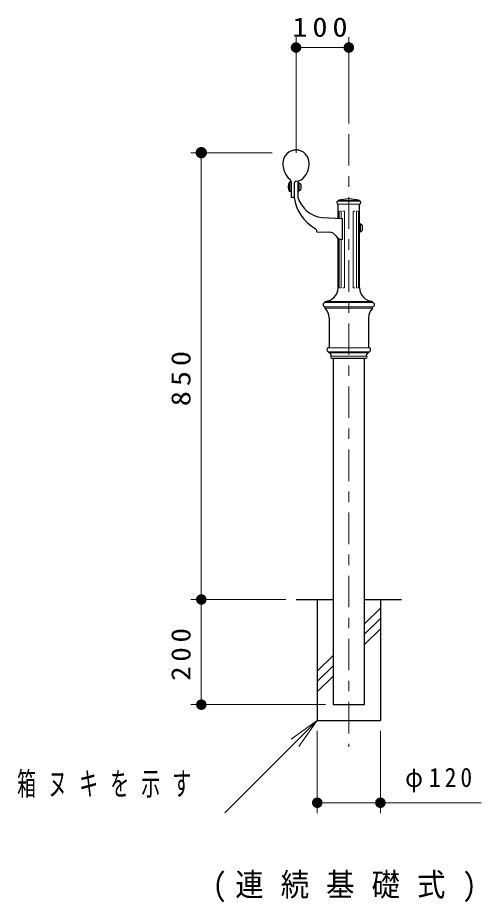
# Model space of a CAD drawing. Units: millimetres on the paper, scale 1:20. Extents: x -365 to 0, y 0 to 257.
# Drawn here: x -110.6 to -66.5, y 62.3 to 146.4 of the extents above; entities that cross this region are included whole.
import ezdxf

# ---------------------------------------------------------------- set-up
doc = ezdxf.new("R2010")
doc.units = ezdxf.units.MM
doc.linetypes.add('USER2', pattern=[6, 3, -1, 1, -1])
doc.layers.add('1_20', color=3, linetype='Continuous', lineweight=25)
doc.styles.add('ＭＳ ゴシック', font='')
doc.styles.get('ＭＳ ゴシック').set_extended_font_data('MS Gothic')

# ---------------------------------------------------------------- blocks, each defined once
blk = doc.blocks.new('filled_dot')
at = {"color": 0, "linetype": 'Continuous', "lineweight": -2, "const_width": 1.25}
blk.add_lwpolyline([(-0.625, 0, 1), (0.625, 0, 1)], format="xyb", close=True, dxfattribs=at)
blk = doc.blocks.new('open_arrow')
at = {"color": 0, "linetype": 'Continuous', "lineweight": -2}
blk.add_lwpolyline([(7.5, 1.25), (0, 0), (7.5, -1.25)], dxfattribs=at)

msp = doc.modelspace()

# ---------------------------------------------------------------- linework, layer by layer
at = {"layer": '1_20', "color": 7, "lineweight": 13}
for p, q in [((-84.11, 133.567), (-84.11, 144.567)), ((-79.09, 136.335), (-79.09, 144.567)), ((-84.11, 143.567), (-79.09, 143.567)), ((-86.378, 133.567), (-94.115, 133.567)), ((-93.115, 91.067), (-93.115, 133.567)), ((-78.09, 129.017), (-80.09, 129.017)), ((-78.09, 128.967), (-80.09, 128.967)), ((-78.09, 128.667), (-80.09, 128.667)), ((-78.09, 128.667), (-80.09, 128.667)), ((-80.001, 128.017), (-80.056, 128.017)), ((-80.001, 127.328), (-80.001, 128.017)), ((-79.806, 128.017), (-79.912, 128.017)), ((-79.806, 127.321), (-79.806, 128.017)), ((-79.517, 128.017), (-79.666, 128.017)), ((-79.517, 120.717), (-79.517, 128.017)), ((-78.663, 128.017), (-78.514, 128.017)), ((-78.663, 120.717), (-78.663, 128.017)), ((-78.374, 128.017), (-78.268, 128.017)), ((-78.374, 125.32), (-78.374, 128.017)), ((-78.179, 120.717), (-78.179, 128.017)), ((-78.179, 128.017), (-78.124, 128.017)), ((-80.001, 120.717), (-80.001, 125.379)), ((-79.806, 120.717), (-79.806, 125.324)), ((-78.374, 120.717), (-78.374, 125.32)), ((-80.001, 120.717), (-80.056, 120.717)), ((-79.806, 120.717), (-79.912, 120.717)), ((-79.517, 120.717), (-79.666, 120.717)), ((-78.663, 120.717), (-78.514, 120.717)), ((-78.374, 120.717), (-78.268, 120.717)), ((-78.179, 120.717), (-78.124, 120.717)), ((-76.84, 119.417), (-81.34, 119.417)), ((-81.34, 119.317), (-76.84, 119.317)), ((-81.34, 118.917), (-76.84, 118.917)), ((-81.34, 118.767), (-76.84, 118.767)), ((-80.965, 115.017), (-77.215, 115.017)), ((-80.965, 114.617), (-77.215, 114.617)), ((-77.215, 114.517), (-80.965, 114.517)), ((-80.74, 114.217), (-77.44, 114.217)), ((-85.09, 91.067), (-94.115, 91.067)), ((-93.115, 81.067), (-93.115, 91.067)), ((-77.59, 88.753), (-76.09, 90.253)), ((-77.59, 87.763), (-76.09, 89.263)), ((-77.59, 86.773), (-76.09, 88.273)), ((-82.09, 84.253), (-80.59, 85.753)), ((-82.09, 83.263), (-80.59, 84.763)), ((-82.09, 82.273), (-80.59, 83.773)), ((-81.305, 81.067), (-94.115, 81.067)), ((-82.09, 79.567), (-90.883, 70.774)), ((-82.09, 78.567), (-82.09, 70.737)), ((-76.09, 78.567), (-76.09, 70.737)), ((-66.496, 71.737), (-82.09, 71.737))]:
    msp.add_line(p, q, dxfattribs=at)
at = {"layer": '1_20', "color": 7, "linetype": 'USER2', "lineweight": 13}
msp.add_line((-79.09, 135.335), (-79.09, 77.069), dxfattribs=at)
at = {"layer": '1_20'}
for p, q in [((-84.826, 130.192), (-84.826, 130.442)), ((-84.585, 130.767), (-84.735, 130.763)), ((-84.735, 129.871), (-84.735, 130.763)), ((-84.585, 130.82), (-84.585, 129.367)), ((-84.585, 129.867), (-84.585, 130.767)), ((-84.585, 129.967), (-84.585, 130.667)), ((-84.285, 130.679), (-84.285, 129.317)), ((-83.935, 130.871), (-83.935, 129.317)), ((-83.935, 130.742), (-83.855, 130.742)), ((-83.855, 130.742), (-83.855, 129.892)), ((-83.855, 129.967), (-83.855, 130.667)), ((-83.835, 130.667), (-83.855, 130.667)), ((-83.635, 130.167), (-83.635, 130.467)), ((-84.835, 130.317), (-84.826, 130.317)), ((-84.585, 129.867), (-84.735, 129.871)), ((-83.855, 129.892), (-83.935, 129.892)), ((-83.835, 129.967), (-83.855, 129.967)), ((-84.335, 129.317), (-84.535, 129.317)), ((-80.09, 129.017), (-80.09, 128.967)), ((-78.09, 129.017), (-78.09, 128.967)), ((-80.09, 127.332), (-80.09, 128.667)), ((-78.09, 120.717), (-78.09, 128.667)), ((-81.627, 127.39), (-79.699, 127.317)), ((-79.699, 125.317), (-79.699, 127.317)), ((-78.09, 125.992), (-78.09, 126.842)), ((-78.09, 126.842), (-78.01, 126.842)), ((-78.01, 126.842), (-78.01, 125.992)), ((-78.01, 126.802), (-78.01, 126.032)), ((-77.99, 126.767), (-78.01, 126.767)), ((-78.01, 126.067), (-78.01, 126.767)), ((-77.79, 126.267), (-77.79, 126.567)), ((-82.128, 126.046), (-82.128, 126.089)), ((-82.128, 126.046), (-80.932, 126)), ((-80.09, 120.717), (-80.09, 125.425)), ((-78.01, 125.992), (-78.09, 125.992)), ((-77.99, 126.067), (-78.01, 126.067)), ((-79.702, 125.317), (-79.699, 125.317)), ((-81.34, 119.317), (-81.34, 119.417)), ((-81.34, 118.767), (-81.34, 118.917)), ((-76.84, 119.317), (-76.84, 119.417)), ((-76.84, 118.767), (-76.84, 118.917)), ((-80.965, 117.844), (-80.965, 117.814)), ((-80.965, 117.814), (-80.965, 115.017)), ((-77.215, 117.844), (-77.215, 115.017)), ((-80.965, 114.517), (-80.965, 114.617)), ((-77.215, 114.517), (-77.215, 114.617)), ((-80.74, 114.017), (-77.44, 114.017)), ((-80.59, 114.017), (-80.59, 81.067)), ((-77.59, 81.067), (-77.59, 114.017)), ((-84.09, 91.067), (-80.59, 91.067)), ((-82.09, 91.067), (-82.09, 79.567)), ((-77.59, 91.067), (-74.09, 91.067)), ((-76.09, 91.067), (-76.09, 79.567)), ((-80.59, 81.067), (-77.59, 81.067)), ((-82.09, 79.567), (-76.09, 79.567))]:
    msp.add_line(p, q, dxfattribs=at)
for centre, radius, start, end in [((-84.11, 132.567), 1.25, 0, 180), ((-83.79, 130.317), 1.045, 154.72879, 205.27121), ((-84.885, 130.82), 0.3, 0, 53.37802), ((-84.11, 130.679), 0.175, 93, 180), ((-83.835, 130.467), 0.2, 0, 90), ((-83.835, 130.167), 0.2, 270, 0), ((-84.535, 129.367), 0.05, 180, 270), ((-84.335, 129.367), 0.05, 270, 0), ((-80.319, 129.836), 4, 187.45879, 240.66396), ((-81.305, 130.121), 2.75, 197.01523, 263.29478), ((-80.09, 128.817), 0.15, 90, 270), ((-79.09, 125.758), 3.408, 90, 107.06153), ((-79.09, 125.758), 3.408, 72.93847, 90), ((-78.09, 128.817), 0.15, 270, 90), ((-82.428, 126.089), 0.3, 0, 60.1063), ((-77.99, 126.567), 0.2, 0, 90), ((-77.99, 126.267), 0.2, 270, 0), ((-80.96, 125.251), 0.75, 32.95359, 87.81581), ((-79.702, 126.067), 0.75, 212.95359, 270), ((-81.487, 120.809), 1.4, 276.02537, 356.22123), ((-76.693, 120.809), 1.4, 183.77876, 263.97463), ((-81.34, 119.117), 0.2, 90, 270), ((-82.365, 117.813), 1.4, 1.29396, 42.95511), ((-75.815, 117.813), 1.4, 137.04489, 178.70604), ((-76.84, 119.117), 0.2, 270, 90), ((-80.965, 114.817), 0.2, 90, 270), ((-81.089, 114.189), 0.35, 4.47753, 69.26226), ((-77.091, 114.189), 0.35, 110.73774, 175.52247), ((-77.215, 114.817), 0.2, 270, 90), ((-80.74, 114.117), 0.1, 90, 270), ((-77.44, 114.117), 0.1, 270, 90)]:
    msp.add_arc(centre, radius, start, end, dxfattribs=at)
for start_param, end_param in [(4.712389, 5.786138), (6.283185, 7.853982)]:
    msp.add_ellipse((-84.11, 132.567), major_axis=(0, -1.713), ratio=0.729857, start_param=start_param, end_param=end_param, dxfattribs=at)

# ---------------------------------------------------------------- block references
at = {"layer": '1_20', "color": 7, "lineweight": 13, "xscale": 0.4, "yscale": 0.4}
for p in [(-84.11, 143.567), (-82.09, 71.737)]:
    msp.add_blockref('filled_dot', p, dxfattribs=at)
at = {"layer": '1_20', "color": 7, "lineweight": 13}
for name, p, xscale, yscale, rotation in [('filled_dot', (-79.09, 143.567), 0.4, 0.4, 180), ('filled_dot', (-93.115, 133.567), 0.431, 0.431, 270), ('filled_dot', (-93.115, 91.067), 0.4, 0.4, 270), ('filled_dot', (-93.115, 81.067), 0.4, 0.4, 90), ('open_arrow', (-82.09, 79.567), 0.4, 0.4, 225), ('filled_dot', (-76.09, 71.737), 0.4, 0.4, 180)]:
    msp.add_blockref(name, p, dxfattribs=dict(at, xscale=xscale, yscale=yscale, rotation=rotation))

# ---------------------------------------------------------------- texts
at = {"layer": '1_20', "color": 7, "style": 'ＭＳ ゴシック'}
for s, insert, char_height, attachment_point in [('\\T1.33;\\W1.15;100', (-81.6, 144.567), 1.833, 8), ('\\T1.64;\\W0.6;箱ヌキを示す', (-110.629, 73.424), 2.199, 4), ('\\T1.33;\\W0.9;φ120', (-70.367, 72.737), 1.833, 8), ('\\T1.6;\\W0.9;(連続基礎式)', (-79.09, 63.659), 2.199, 5)]:
    msp.add_mtext(s, dxfattribs=dict(at, insert=insert, char_height=char_height, attachment_point=attachment_point))
at = {"layer": '1_20', "color": 7, "char_height": 1.833, "attachment_point": 8, "rotation": 90, "style": 'ＭＳ ゴシック'}
for s, insert in [('\\T1.33;\\W1.15;850', (-94.115, 112.317)), ('\\T1.33;\\W1.1;200', (-94.115, 86.067))]:
    msp.add_mtext(s, dxfattribs=dict(at, insert=insert))

doc.saveas('drawing.dxf')
